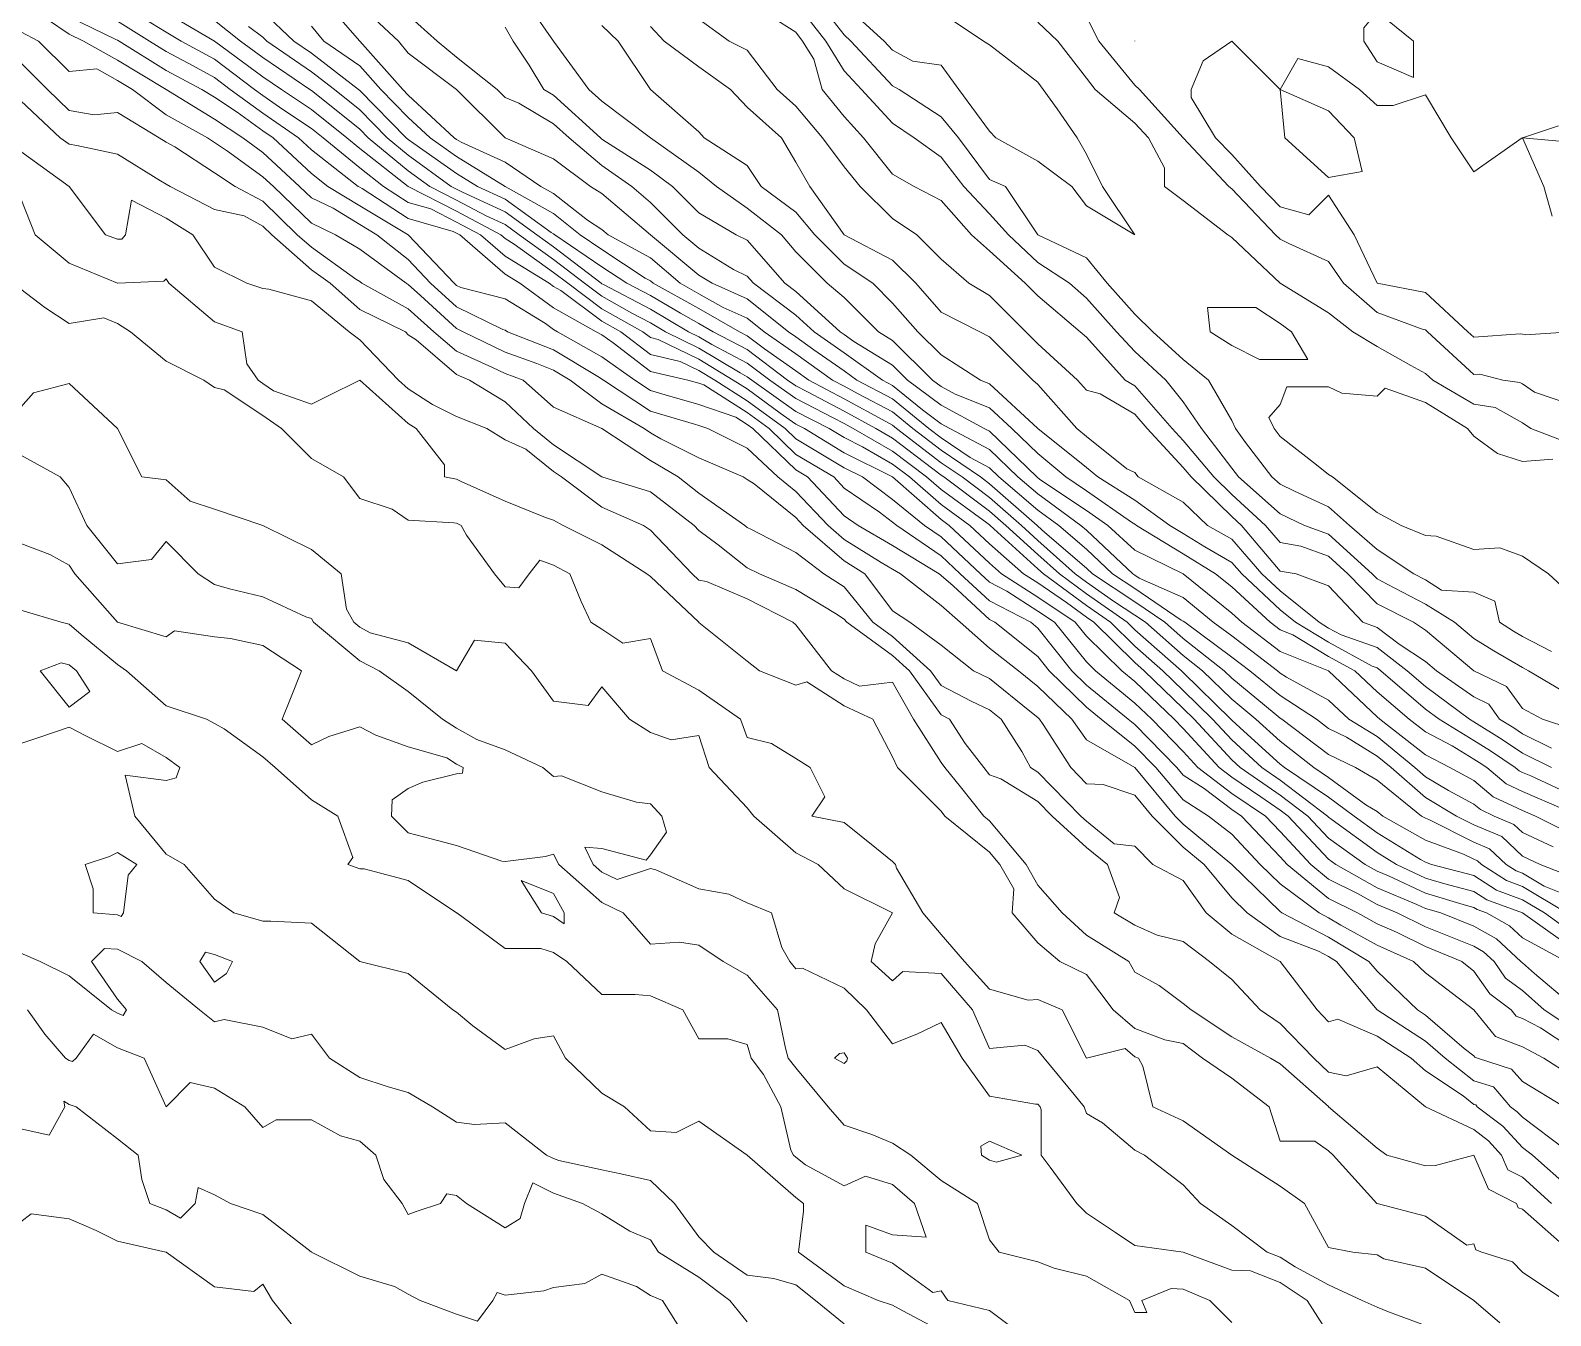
# Model space of a CAD drawing. Extents: x 532589 to 538856, y 6045658 to 6049082.
# Drawn here: x 536354 to 536979, y 6046109 to 6046638 of the extents above; entities that cross this region are included whole.
import ezdxf

# ---------------------------------------------------------------- set-up
doc = ezdxf.new("R2010")
doc.units = 0
doc.header["$LTSCALE"] = 5
doc.layers.add('C-TOPO-MAJR', color=7, linetype='Continuous', lineweight=15, true_color=0xd3aa5f)
doc.layers.add('C-TOPO-MINR', color=7, linetype='Continuous', lineweight=13, true_color=0xe9d5af)

msp = doc.modelspace()

# ---------------------------------------------------------------- linework, layer by layer
at = {"layer": 'C-TOPO-MAJR', "color": 9, "true_color": 0xbfbfbf, "flags": 128}
for points, elevation in [([(536554.92, 6046653.038), (536568.796, 6046633.13), (536583.275, 6046613.221), (536588.705, 6046608.444), (536608.613, 6046593.313), (536628.521, 6046579.304), (536635.761, 6046573.405), (536648.43, 6046564.413), (536662.53, 6046553.496), (536668.338, 6046546.528), (536681.278, 6046533.588), (536688.246, 6046527.781), (536702.347, 6046513.68), (536708.154, 6046510.106), (536724.489, 6046493.771), (536728.063, 6046491.091), (536733.87, 6046487.964), (536747.971, 6046482.324), (536757.117, 6046473.863), (536767.879, 6046463.654), (536779.341, 6046453.955), (536787.788, 6046448.266), (536806.368, 6046435.375), (536807.696, 6046434.545), (536808.383, 6046434.047), (536827.604, 6046422.433), (536840.878, 6046414.138), (536847.513, 6046408.759), (536863.322, 6046394.23), (536867.421, 6046391.133), (536872.583, 6046389.068), (536887.329, 6046380.177), (536898.091, 6046374.322), (536907.238, 6046365.643), (536920.51, 6046354.413), (536927.146, 6046349.2), (536938.093, 6046343.466), (536947.054, 6046337.951), (536949.188, 6046336.639), (536952.325, 6046334.505), (536960.327, 6046327.869), (536966.963, 6046324.746), (536984.126, 6046317.341)], 4280), ([(536668.338, 6046648.815), (536680.663, 6046633.13), (536688.246, 6046620.878), (536695.355, 6046613.221), (536708.154, 6046599.44), (536717.005, 6046593.313), (536728.063, 6046585.352), (536737.396, 6046573.405), (536747.971, 6046562.124), (536755.814, 6046553.496), (536767.879, 6046542.121), (536780.863, 6046533.588), (536787.788, 6046527.461), (536800.145, 6046513.68), (536807.696, 6046505.569), (536820.435, 6046493.771), (536827.604, 6046484.811), (536835.155, 6046473.863), (536847.513, 6046457.573), (536850.257, 6046453.955), (536867.421, 6046438.874), (536877.375, 6046434.047), (536887.329, 6046430.426), (536905.248, 6046414.138), (536907.238, 6046412.097), (536911.427, 6046409.949), (536927.146, 6046401.696), (536939.093, 6046394.23), (536947.054, 6046387.595), (536955.181, 6046382.448), (536966.963, 6046375.607), (536969.453, 6046374.322), (536986.871, 6046363.998)], 4285), ([(536400.097, 6046642.563), (536409.53, 6046636.714), (536415.709, 6046633.13), (536429.438, 6046625.617), (536445.862, 6046613.221), (536449.346, 6046610.687), (536457.546, 6046605.022), (536469.255, 6046597.216), (536474.109, 6046593.313), (536489.163, 6046580.97), (536498.862, 6046573.405), (536509.071, 6046566.769), (536518.332, 6046564.144), (536528.98, 6046558.699), (536538.722, 6046553.496), (536548.888, 6046544.648), (536566.985, 6046533.588), (536568.796, 6046532.26), (536571.785, 6046530.599), (536588.705, 6046518.019), (536596.396, 6046513.68), (536608.613, 6046504.249), (536620.83, 6046501.463), (536628.521, 6046497.707), (536635.03, 6046493.771), (536648.43, 6046485.274), (536664.024, 6046473.863), (536668.338, 6046469.689), (536678.691, 6046463.51), (536688.246, 6046457.687), (536695.711, 6046453.955), (536708.154, 6046444.694), (536721.237, 6046434.047), (536728.063, 6046429.362), (536744.238, 6046414.138), (536747.971, 6046410.692), (536755.14, 6046406.969), (536767.879, 6046398.845), (536774.656, 6046394.23), (536787.788, 6046377.989), (536791.555, 6046374.322), (536807.696, 6046361.05), (536814.641, 6046354.413), (536827.604, 6046341.141), (536833.664, 6046334.505), (536847.513, 6046323.888), (536861.449, 6046314.597), (536867.421, 6046308.31), (536880.045, 6046294.688), (536887.329, 6046288.715), (536899.276, 6046282.741), (536907.238, 6046278.212), (536915.531, 6046274.78), (536927.146, 6046269.091), (536936.757, 6046265.169), (536947.054, 6046261.093), (536951.037, 6046258.854), (536955.35, 6046254.872), (536960.109, 6046248.018), (536966.963, 6046242.927), (536975.955, 6046234.963), (536986.871, 6046227.763)], 4270), ([(536986.871, 6046483.817), (536971.944, 6046488.791), (536966.963, 6046492.177), (536965.941, 6046492.75), (536958.999, 6046493.771), (536949.545, 6046496.262), (536947.054, 6046496.071), (536927.976, 6046513.68), (536927.146, 6046514.446), (536926.197, 6046514.629), (536907.238, 6046521.522), (536893.509, 6046533.588), (536887.329, 6046542.549), (536871.043, 6046549.875), (536867.421, 6046551.685), (536865.523, 6046553.496), (536847.513, 6046572.408), (536846.268, 6046573.405), (536827.604, 6046593.313), (536809.689, 6046613.221), (536807.696, 6046615.033), (536792.949, 6046633.13), (536787.788, 6046643.084)], 4285), ([(536469.255, 6046639.19), (536474.416, 6046633.13), (536489.163, 6046622.92), (536497.76, 6046613.221), (536509.071, 6046601.647), (536518.03, 6046593.313), (536528.98, 6046585.629), (536548.888, 6046573.405), (536568.796, 6046562.206), (536579.799, 6046553.496), (536588.705, 6046547.453), (536606.515, 6046535.686), (536608.613, 6046534.537), (536609.72, 6046533.588), (536628.521, 6046523.174), (536645.201, 6046513.68), (536648.43, 6046511.998), (536655.456, 6046506.653), (536668.338, 6046497.613), (536673.679, 6046493.771), (536688.246, 6046486.114), (536705.311, 6046476.707), (536708.154, 6046475.226), (536709.813, 6046473.863), (536728.063, 6046459.825), (536736.702, 6046453.955), (536747.971, 6046445.543), (536761.136, 6046434.047), (536767.879, 6046427.898), (536783.218, 6046414.138), (536787.788, 6046410.78), (536798.938, 6046402.988), (536807.696, 6046397.229), (536812.075, 6046394.23), (536827.604, 6046380.608), (536835.567, 6046374.322), (536847.513, 6046362.636), (536857.467, 6046354.413), (536867.421, 6046345.407), (536881.297, 6046334.505), (536887.329, 6046330.443), (536902.639, 6046319.195), (536907.238, 6046316.525), (536909.629, 6046314.597), (536927.146, 6046304.642), (536942.788, 6046298.955), (536947.054, 6046296.821), (536948.547, 6046296.181), (536950.117, 6046294.688), (536960.393, 6046288.118), (536966.963, 6046285.689), (536985.062, 6046274.78)], 4275), ([(536986.871, 6046161.23), (536971.109, 6046175.238), (536966.963, 6046178.348), (536958.94, 6046187.124), (536948.429, 6046195.147), (536947.792, 6046195.885), (536947.054, 6046196.119), (536942.627, 6046199.574), (536927.146, 6046209.893), (536921.339, 6046215.055), (536907.238, 6046224.201), (536891.12, 6046231.173), (536887.329, 6046229.988), (536882.647, 6046234.963), (536867.421, 6046254.872), (536847.513, 6046266.021), (536837.084, 6046274.78), (536827.604, 6046288.052), (536815.167, 6046294.688), (536807.696, 6046302.16), (536799.157, 6046303.228), (536787.788, 6046312.445), (536785.447, 6046314.597), (536767.879, 6046332.693), (536764.89, 6046334.505), (536761.239, 6046341.146), (536752.749, 6046354.413), (536747.971, 6046358.266), (536740.505, 6046361.88), (536728.063, 6046368.289), (536723.736, 6046374.322), (536708.154, 6046388.374), (536700.082, 6046394.23), (536688.246, 6046408.828), (536679.862, 6046414.138), (536668.338, 6046422.897), (536650.09, 6046432.386), (536648.43, 6046433.216), (536647.381, 6046434.047), (536628.521, 6046447.317), (536619.987, 6046453.955), (536608.613, 6046460.781), (536588.705, 6046473.863), (536568.796, 6046482.714), (536556.354, 6046493.771), (536548.888, 6046496.426), (536543.694, 6046498.965), (536528.98, 6046505.622), (536519.579, 6046513.68), (536509.071, 6046523.136), (536490.069, 6046533.588), (536489.163, 6046534.252), (536487.502, 6046535.249), (536469.255, 6046548.404), (536463.493, 6046553.496), (536449.346, 6046567.28), (536437.972, 6046573.405), (536429.438, 6046579.006), (536413.151, 6046589.691), (536409.53, 6046591.581), (536406.683, 6046593.313), (536389.621, 6046603.701), (536380.066, 6046602.869), (536369.713, 6046604.594), (536360.788, 6046613.221), (536349.805, 6046624.204)], 4265), ([(536927.146, 6046105.19), (536911.92, 6046110.831), (536907.238, 6046112.769), (536901.116, 6046115.513), (536887.329, 6046121.914), (536873.543, 6046129.3), (536867.421, 6046133.327), (536862.114, 6046135.422), (536847.513, 6046146.369), (536834.712, 6046155.33), (536827.604, 6046162.985), (536811.68, 6046175.238), (536807.696, 6046177.336), (536794.424, 6046188.511), (536787.788, 6046192.3), (536786.882, 6046195.147), (536782.811, 6046200.124), (536770.478, 6046215.055), (536767.879, 6046218.201), (536762.447, 6046220.488), (536747.971, 6046219.039), (536741.046, 6046234.963), (536728.063, 6046249.896), (536712.343, 6046250.683), (536708.154, 6046246.911), (536699.308, 6046254.872), (536700.918, 6046262.108), (536708.154, 6046274.78), (536688.246, 6046284.734), (536677.526, 6046294.688), (536668.338, 6046299.466), (536651.147, 6046314.597), (536648.43, 6046317.917), (536632.71, 6046334.505), (536628.521, 6046347.77), (536617.152, 6046345.874), (536608.613, 6046348.981), (536600.073, 6046354.413), (536588.705, 6046367.679), (536583.018, 6046360.1), (536568.796, 6046361.88), (536559.748, 6046374.322), (536548.888, 6046385.696), (536536.315, 6046386.895), (536528.98, 6046374.322), (536509.071, 6046385.846), (536493.433, 6046389.96), (536489.163, 6046392.169), (536486.673, 6046394.23), (536483.73, 6046399.662), (536481.508, 6046414.138), (536469.255, 6046424.092), (536449.346, 6046434.047), (536429.438, 6046440.683), (536419.484, 6046444.001), (536409.53, 6046452.782), (536399.575, 6046453.955), (536389.621, 6046473.863), (536369.713, 6046492.443), (536355.042, 6046488.534), (536349.805, 6046482.71)], 4260), ([(536688.246, 6046105.928), (536676.483, 6046115.513), (536668.338, 6046121.914), (536659.377, 6046124.474), (536648.43, 6046125.901), (536634.742, 6046135.422), (536628.521, 6046141.643), (536618.567, 6046155.33), (536608.613, 6046164.851), (536596.448, 6046167.495), (536588.705, 6046169.178), (536571.011, 6046173.024), (536568.796, 6046173.815), (536565.95, 6046175.238), (536548.888, 6046188.511), (536536.315, 6046187.811), (536528.98, 6046188.812), (536519.025, 6046195.147), (536509.071, 6046200.954), (536500.872, 6046203.346), (536489.163, 6046207.094), (536476.721, 6046215.055), (536469.255, 6046225.009), (536461.293, 6046223.017), (536449.346, 6046227.794), (536433.418, 6046230.983), (536429.438, 6046229.988), (536423.316, 6046234.963), (536409.53, 6046246.163), (536399.575, 6046254.872), (536389.621, 6046259.849), (536384.261, 6046260.232), (536378.901, 6046254.872), (536389.621, 6046239.39), (536393.243, 6046234.963), (536391.965, 6046232.619), (536389.621, 6046233.54), (536387.131, 6046234.963), (536369.713, 6046248.9), (536357.766, 6046254.872), (536349.805, 6046258.188)], 4255), ([(536429.438, 6046257.718), (536425.702, 6046258.607), (536423.462, 6046254.872), (536429.438, 6046246.332), (536434.418, 6046249.892), (536436.909, 6046254.872), (536429.438, 6046257.718)], 4255)]:
    msp.add_lwpolyline(points, dxfattribs=dict(at, elevation=elevation))
at = {"layer": 'C-TOPO-MINR', "color": 254, "true_color": 0xd9d9d9, "flags": 128}
for points, elevation in [([(536471.825, 6046653.038), (536489.157, 6046633.136), (536489.162, 6046633.13), (536489.163, 6046633.129), (536506.809, 6046613.221), (536509.071, 6046610.906), (536527.986, 6046593.313), (536528.98, 6046592.616), (536530.787, 6046591.506), (536548.888, 6046583.358), (536563.634, 6046573.405), (536568.796, 6046570.501), (536582.731, 6046559.47), (536588.705, 6046555.71), (536591.302, 6046553.496), (536608.613, 6046544.016), (536620.779, 6046533.588), (536628.521, 6046529.3), (536638.476, 6046523.633), (536648.43, 6046519.254), (536655.397, 6046513.68), (536668.338, 6046504.598), (536683.391, 6046493.771), (536688.246, 6046491.219), (536693.934, 6046488.084), (536708.154, 6046480.681), (536716.45, 6046473.863), (536728.063, 6046464.93), (536744.215, 6046453.955), (536747.971, 6046451.151), (536767.558, 6046434.047), (536767.879, 6046433.753), (536770.729, 6046431.197), (536787.788, 6046416.48), (536790.276, 6046414.138), (536807.696, 6046402.684), (536820.039, 6046394.23), (536827.604, 6046387.593), (536844.415, 6046374.322), (536847.513, 6046371.291), (536864.934, 6046356.901), (536867.421, 6046354.876), (536868.132, 6046354.413), (536887.329, 6046339.887), (536898.389, 6046334.505), (536907.238, 6046329.366), (536925.556, 6046314.597), (536927.146, 6046313.693), (536928.566, 6046313.176), (536947.054, 6046303.931), (536953.525, 6046301.158), (536960.326, 6046294.688), (536964.374, 6046292.1), (536966.963, 6046291.143), (536975.887, 6046285.764), (536986.871, 6046281.416)], 4276), ([(536674.65, 6046653.038), (536688.246, 6046635.62), (536690.994, 6046633.13), (536708.154, 6046614.697), (536710.809, 6046613.221), (536728.063, 6046601.969), (536735.174, 6046593.313), (536747.971, 6046576.25), (536754.609, 6046573.405), (536767.871, 6046553.505), (536767.879, 6046553.496), (536767.879, 6046553.496), (536767.881, 6046553.494), (536787.788, 6046543.974), (536796.32, 6046533.588), (536807.696, 6046520.848), (536815.163, 6046513.68), (536827.604, 6046502.194), (536838.032, 6046493.771), (536847.513, 6046477.183), (536849.106, 6046473.863), (536853.202, 6046468.174), (536863.988, 6046453.955), (536867.421, 6046450.939), (536873.277, 6046448.099), (536887.329, 6046441.752), (536895.861, 6046434.047), (536907.238, 6046424.093), (536922.406, 6046414.138), (536927.146, 6046411.65), (536933.781, 6046407.503), (536947.054, 6046406.673), (536955.711, 6046402.886), (536957.535, 6046394.23), (536963.307, 6046390.574), (536966.963, 6046388.451), (536978.908, 6046382.285)], 4286), ([(536489.163, 6046647.878), (536505.089, 6046633.13), (536509.071, 6046628.152), (536528.976, 6046613.221), (536528.98, 6046613.219), (536548.885, 6046593.313), (536548.888, 6046593.312), (536548.892, 6046593.309), (536568.796, 6046584.657), (536584.019, 6046573.405), (536588.705, 6046570.455), (536608.611, 6046553.496), (536608.613, 6046553.495), (536608.621, 6046553.488), (536628.521, 6046536.905), (536633.949, 6046533.588), (536648.43, 6046527.218), (536665.351, 6046513.68), (536668.338, 6046511.583), (536675.805, 6046506.213), (536688.246, 6046497.528), (536693.486, 6046493.771), (536708.154, 6046486.135), (536723.086, 6046473.863), (536728.063, 6046470.035), (536740.007, 6046461.919), (536747.971, 6046457.711), (536751.875, 6046453.955), (536767.879, 6046440.35), (536776.475, 6046434.047), (536787.788, 6046424.287), (536798.571, 6046414.138), (536807.696, 6046408.138), (536826.74, 6046395.094), (536827.604, 6046394.715), (536828.189, 6046394.23), (536847.513, 6046379.947), (536854.907, 6046374.322), (536867.421, 6046364.136), (536882.354, 6046354.413), (536887.329, 6046350.648), (536894.663, 6046347.079), (536907.238, 6046339.282), (536913.064, 6046334.505), (536927.146, 6046322.222), (536939.945, 6046314.597), (536947.054, 6046311.042), (536958.502, 6046306.136), (536966.963, 6046298.087), (536974.295, 6046294.688), (536986.871, 6046289.711)], 4277), ([(536688.246, 6046648.062), (536704.722, 6046633.13), (536708.154, 6046629.442), (536716.452, 6046624.832), (536728.063, 6046623.176), (536735.396, 6046613.221), (536747.971, 6046596.156), (536750.625, 6046593.313), (536767.879, 6046583.726), (536781.813, 6046573.405), (536787.788, 6046565.44), (536807.691, 6046553.496), (536807.696, 6046553.484), (536807.708, 6046553.484), (536807.702, 6046553.496), (536807.696, 6046553.5), (536794.427, 6046573.405), (536787.788, 6046586.678), (536784.055, 6046593.313), (536775.838, 6046605.263), (536770.09, 6046613.221), (536767.879, 6046616.282), (536754.605, 6046626.496), (536747.971, 6046631.601), (536745.485, 6046633.13), (536728.063, 6046644.739)], 4287), ([(536984.218, 6046195.147), (536966.963, 6046205.497), (536962.538, 6046210.63), (536948.583, 6046215.055), (536947.477, 6046215.478), (536947.054, 6046216.002), (536943.078, 6046219.032), (536927.146, 6046232.811), (536923.828, 6046234.963), (536907.238, 6046250.889), (536903.919, 6046254.872), (536887.329, 6046264.825), (536868.186, 6046274.78), (536867.421, 6046275.348), (536847.561, 6046294.64), (536847.513, 6046294.687), (536847.511, 6046294.688), (536827.604, 6046311.28), (536824.288, 6046314.597), (536807.696, 6046334.504), (536807.692, 6046334.505), (536787.788, 6046345.88), (536781.816, 6046354.413), (536767.879, 6046367.899), (536759.916, 6046374.322), (536747.971, 6046383.653), (536735.885, 6046394.23), (536728.063, 6046401.075), (536711.341, 6046414.138), (536708.154, 6046416.081), (536703.47, 6046418.823), (536688.246, 6046428.294), (536681.609, 6046434.047), (536668.338, 6046448.036), (536661.037, 6046453.955), (536648.43, 6046465.774), (536632.254, 6046473.863), (536628.521, 6046475.162), (536626.711, 6046475.673), (536608.613, 6046481.064), (536589.346, 6046493.771), (536588.705, 6046494.223), (536587.658, 6046494.818), (536568.796, 6046506.214), (536549.934, 6046513.68), (536548.888, 6046514.321), (536548.024, 6046514.544), (536528.98, 6046523.856), (536518.297, 6046533.588), (536509.071, 6046543.287), (536496.229, 6046553.496), (536489.163, 6046557.709), (536478.212, 6046564.448), (536469.255, 6046568.69), (536464.413, 6046573.405), (536449.346, 6046587.34), (536441.108, 6046593.313), (536429.438, 6046601.006), (536409.533, 6046613.219), (536409.53, 6046613.22), (536409.528, 6046613.221), (536389.621, 6046625.249), (536375.611, 6046633.13), (536369.713, 6046635.974), (536360.865, 6046641.977)], 4267), ([(536369.713, 6046643.084), (536388.937, 6046633.814), (536389.621, 6046633.519), (536390.242, 6046633.13), (536409.53, 6046621.028), (536424.277, 6046613.221), (536429.438, 6046610.055), (536438.729, 6046603.931), (536449.346, 6046596.208), (536453.536, 6046593.313), (536469.255, 6046578.746), (536476.099, 6046573.405), (536489.163, 6046565.365), (536509.069, 6046553.499), (536509.071, 6046553.497), (536509.074, 6046553.496), (536509.096, 6046553.472), (536528.009, 6046533.588), (536528.98, 6046532.704), (536530.71, 6046531.857), (536548.888, 6046527.165), (536565.481, 6046516.995), (536568.796, 6046514.564), (536570.388, 6046513.68), (536588.705, 6046503.272), (536602.19, 6046493.771), (536608.613, 6046489.535), (536614.646, 6046487.738), (536628.521, 6046483.817), (536643.786, 6046478.507), (536648.43, 6046475.562), (536650.751, 6046473.863), (536668.338, 6046456.844), (536673.18, 6046453.955), (536688.246, 6046438.027), (536694.051, 6046434.047), (536708.154, 6046425.792), (536727.268, 6046414.138), (536728.063, 6046413.517), (536733.035, 6046409.166), (536747.971, 6046395.378), (536750.182, 6046394.23), (536767.879, 6046380.176), (536772.509, 6046374.322), (536787.788, 6046359.391), (536793.872, 6046354.413), (536807.696, 6046343.353), (536816.352, 6046334.505), (536827.604, 6046321.234), (536837.959, 6046314.597), (536847.513, 6046307.132), (536859.223, 6046294.688), (536867.421, 6046286.725), (536883.499, 6046274.78), (536887.329, 6046272.788), (536892.309, 6046269.801), (536907.238, 6046261.507), (536922.167, 6046254.872), (536927.146, 6046250.13), (536947.045, 6046234.973), (536947.054, 6046234.965), (536947.055, 6046234.964), (536947.056, 6046234.963), (536955.95, 6046223.95), (536966.963, 6046219.739), (536975.809, 6046215.055), (536986.871, 6046207.945)], 4268), ([(536389.621, 6046641.327), (536402.687, 6046633.13), (536409.53, 6046628.836), (536418.652, 6046624.007), (536429.438, 6046618.105), (536435.909, 6046613.221), (536449.346, 6046603.448), (536464.014, 6046593.313), (536469.255, 6046588.457), (536488.541, 6046573.405), (536489.163, 6046573.022), (536490.111, 6046572.457), (536509.071, 6046560.133), (536527.592, 6046554.885), (536528.98, 6046554.175), (536530.25, 6046553.496), (536548.888, 6046537.275), (536554.92, 6046533.588), (536568.796, 6046523.412), (536586.314, 6046513.68), (536588.705, 6046512.322), (536593.301, 6046509.083), (536608.613, 6046497.264), (536623.925, 6046493.771), (536628.521, 6046492.472), (536630.513, 6046491.779), (536648.43, 6046480.418), (536657.388, 6046473.863), (536668.338, 6046463.267), (536683.941, 6046453.955), (536688.246, 6046449.404), (536702.728, 6046439.473), (536708.154, 6046435.435), (536709.86, 6046434.047), (536728.063, 6046421.555), (536735.943, 6046414.138), (536747.971, 6046403.035), (536764.928, 6046394.23), (536767.879, 6046391.886), (536781.769, 6046374.322), (536787.788, 6046368.44), (536804.932, 6046354.413), (536807.696, 6046352.202), (536825.008, 6046334.505), (536827.604, 6046331.443), (536836.134, 6046325.976), (536847.513, 6046317.252), (536851.496, 6046314.597), (536867.421, 6046297.832), (536870.335, 6046294.688), (536887.329, 6046280.751), (536899.272, 6046274.78), (536907.238, 6046270.355), (536915.203, 6046266.815), (536927.146, 6046260.965), (536942.079, 6046254.872), (536947.054, 6046250.892), (536953.582, 6046241.491), (536962.37, 6046234.963), (536964.422, 6046232.422), (536966.963, 6046231.451), (536974.428, 6046227.498), (536986.871, 6046219.291)], 4269), ([(536409.53, 6046644.678), (536429.437, 6046633.13), (536429.438, 6046633.129), (536429.44, 6046633.128), (536449.346, 6046618.397), (536456.959, 6046613.221), (536469.255, 6046605.024), (536483.821, 6046593.313), (536489.163, 6046588.933), (536509.071, 6046573.405), (536509.071, 6046573.404), (536509.072, 6046573.404), (536528.98, 6046563.224), (536547.194, 6046553.496), (536548.888, 6046552.022), (536552.68, 6046549.705), (536568.796, 6046538.041), (536574.631, 6046533.588), (536588.705, 6046523.123), (536605.445, 6046513.68), (536608.613, 6046511.234), (536611.781, 6046510.512), (536628.521, 6046502.336), (536642.687, 6046493.771), (536648.43, 6046490.13), (536662.003, 6046480.198), (536668.338, 6046475.697), (536671.911, 6046473.863), (536688.246, 6046463.909), (536708.154, 6046453.955), (536708.154, 6046453.954), (536708.158, 6046453.952), (536728.063, 6046436.497), (536731.451, 6046434.047), (536747.971, 6046418.517), (536752.947, 6046414.138), (536767.879, 6046404.616), (536783.128, 6046394.23), (536787.788, 6046388.467), (536802.316, 6046374.322), (536807.696, 6046369.898), (536823.9, 6046354.413), (536827.604, 6046350.62), (536842.319, 6046334.505), (536847.513, 6046330.523), (536859.458, 6046322.56), (536867.421, 6046317.047), (536870.672, 6046314.597), (536887.329, 6046296.851), (536890.345, 6046294.688), (536907.238, 6046285.077), (536923.633, 6046278.293), (536927.146, 6046276.646), (536933.431, 6046274.78), (536947.054, 6046269.388), (536956.346, 6046264.163), (536966.409, 6046254.872), (536966.636, 6046254.545), (536966.963, 6046254.302), (536971.946, 6046249.888), (536986.871, 6046237.354)], 4271), ([(536429.438, 6046641.601), (536440.199, 6046633.13), (536449.346, 6046626.361), (536468.671, 6046613.221), (536469.255, 6046612.832), (536471.241, 6046611.235), (536489.163, 6046596.897), (536492.676, 6046593.313), (536509.071, 6046579.826), (536517.919, 6046573.405), (536528.98, 6046567.748), (536541.119, 6046561.265), (536548.888, 6046557.688), (536554.68, 6046553.496), (536568.796, 6046543.28), (536581.496, 6046533.588), (536588.705, 6046528.228), (536601.001, 6046521.291), (536608.613, 6046517.325), (536614.774, 6046513.68), (536628.521, 6046506.966), (536645.501, 6046496.7), (536648.43, 6046495.174), (536650.274, 6046493.771), (536668.338, 6046480.936), (536682.12, 6046473.863), (536688.246, 6046470.13), (536695.713, 6046466.396), (536708.154, 6046459.263), (536715.139, 6046453.955), (536728.063, 6046442.622), (536739.923, 6046434.047), (536747.971, 6046426.48), (536761.996, 6046414.138), (536767.879, 6046410.387), (536779.644, 6046402.373), (536787.788, 6046396.389), (536790.877, 6046394.23), (536807.696, 6046377.696), (536811.525, 6046374.322), (536827.604, 6046358.836), (536832.111, 6046354.413), (536847.513, 6046337.755), (536851.052, 6046334.505), (536867.421, 6046323.172), (536878.798, 6046314.597), (536887.329, 6046305.508), (536902.412, 6046294.688), (536907.238, 6046291.943), (536911.921, 6046290.005), (536927.146, 6046282.867), (536943.958, 6046277.876), (536947.054, 6046277.064), (536948.448, 6046276.173), (536952.215, 6046274.78), (536961.654, 6046269.472), (536966.963, 6046264.571), (536984.976, 6046254.872)], 4272), ([(536449.346, 6046645.179), (536462.066, 6046633.13), (536469.255, 6046628.153), (536488.665, 6046613.221), (536489.163, 6046612.823), (536508.29, 6046593.313), (536509.071, 6046592.671), (536511.415, 6046590.97), (536528.98, 6046578.643), (536537.511, 6046573.405), (536548.888, 6046568.166), (536567.846, 6046554.446), (536568.796, 6046553.912), (536569.321, 6046553.496), (536588.705, 6046540.343), (536598.929, 6046533.588), (536608.613, 6046528.541), (536620.969, 6046521.232), (536628.521, 6046517.049), (536634.44, 6046513.68), (536648.43, 6046506.39), (536665.019, 6046493.771), (536668.338, 6046491.414), (536673.181, 6046488.928), (536688.246, 6046481.01), (536701.209, 6046473.863), (536708.154, 6046469.881), (536724.747, 6046457.271), (536728.063, 6046454.72), (536729.189, 6046453.955), (536747.971, 6046439.934), (536754.713, 6046434.047), (536767.879, 6046422.042), (536776.691, 6046414.138), (536787.788, 6046405.983), (536804.606, 6046394.23), (536807.696, 6046391.193), (536826.838, 6046374.322), (536827.604, 6046373.584), (536847.137, 6046354.413), (536847.513, 6046354.007), (536852.491, 6046349.435), (536867.421, 6046335.926), (536869.23, 6046334.505), (536887.329, 6046322.317), (536897.838, 6046314.597), (536907.238, 6046307.691), (536925.053, 6046296.781), (536927.146, 6046295.592), (536929.631, 6046294.688), (536947.054, 6046290.119), (536956.411, 6046284.137), (536966.963, 6046280.235), (536976.013, 6046274.78), (536986.871, 6046267.074)], 4274), ([(536509.071, 6046643.795), (536521.015, 6046633.13), (536528.98, 6046626.493), (536545.569, 6046613.221), (536548.888, 6046609.902), (536554.577, 6046607.532), (536568.796, 6046599.168), (536575.218, 6046593.313), (536588.705, 6046582.014), (536600.955, 6046573.405), (536608.613, 6046566.768), (536621.884, 6046553.496), (536628.521, 6046547.965), (536642.742, 6046539.276), (536648.43, 6046536.537), (536650.999, 6046533.588), (536668.338, 6046520.477), (536675.87, 6046513.68), (536688.246, 6046505.04), (536703.964, 6046493.771), (536708.154, 6046491.59), (536720.404, 6046481.522), (536728.063, 6046475.778), (536731.618, 6046473.863), (536747.971, 6046465.224), (536759.682, 6046453.955), (536767.879, 6046446.987), (536785.524, 6046434.047), (536787.788, 6046432.094), (536806.867, 6046414.138), (536807.696, 6046413.593), (536809.427, 6046412.407), (536827.604, 6046404.427), (536839.901, 6046394.23), (536847.513, 6046388.604), (536866.284, 6046374.322), (536867.421, 6046373.396), (536870.074, 6046371.668), (536887.329, 6046362.257), (536895.678, 6046354.413), (536907.238, 6046347.245), (536922.776, 6046334.505), (536927.146, 6046330.693), (536936.576, 6046325.075), (536947.054, 6046319.453), (536949.709, 6046317.251), (536955.35, 6046314.597), (536963.479, 6046311.113), (536966.963, 6046307.799), (536979.632, 6046301.927)], 4278), ([(536628.521, 6046642.182), (536640.964, 6046633.13), (536648.43, 6046629.397), (536660.755, 6046613.221), (536668.338, 6046606.297), (536679.399, 6046593.313), (536688.246, 6046581.368), (536694.881, 6046573.405), (536708.154, 6046560.131), (536718.108, 6046553.496), (536728.063, 6046543.542), (536739.44, 6046533.588), (536747.971, 6046528.613), (536762.904, 6046513.68), (536767.879, 6046508.705), (536784.167, 6046493.771), (536787.788, 6046489.579), (536793.477, 6046488.082), (536807.696, 6046479.718), (536812.801, 6046473.863), (536827.604, 6046457.824), (536830.844, 6046453.955), (536847.513, 6046437.665), (536851.494, 6046434.047), (536867.421, 6046415.308), (536874.052, 6046414.138), (536887.329, 6046409.16), (536901.381, 6046394.23), (536907.238, 6046392.155), (536916.288, 6046385.18), (536927.146, 6046378.176), (536931.742, 6046374.322), (536947.054, 6046363.561), (536953.208, 6046360.567), (536957.631, 6046354.413), (536963.408, 6046350.858), (536966.963, 6046348.441), (536978.908, 6046342.468)], 4283), ([(536658.382, 6046643.086), (536668.338, 6046636.75), (536671.182, 6046633.13), (536675.803, 6046625.664), (536679.196, 6046613.221), (536688.246, 6046602.162), (536696.212, 6046593.313), (536708.154, 6046578.381), (536717.004, 6046573.405), (536728.063, 6046567.552), (536740.637, 6046553.496), (536747.971, 6046546.861), (536762.643, 6046533.588), (536767.879, 6046528.352), (536785.299, 6046513.68), (536787.788, 6046511.467), (536803.712, 6046493.771), (536807.696, 6046491.428), (536823.01, 6046473.863), (536827.604, 6046468.885), (536840.104, 6046453.955), (536847.513, 6046446.714), (536861.449, 6046434.047), (536867.421, 6046427.02), (536875.953, 6046425.515), (536887.329, 6046421.377), (536895.293, 6046414.138), (536907.238, 6046401.887), (536922.17, 6046394.23), (536927.146, 6046391.02), (536947.05, 6046374.326), (536947.054, 6046374.322), (536947.055, 6046374.322), (536947.056, 6046374.322), (536960.448, 6046367.807), (536966.963, 6046358.741), (536975.258, 6046354.413), (536986.871, 6046350.647)], 4284), ([(536986.871, 6046467.529), (536970.474, 6046473.863), (536966.963, 6046476.251), (536955.732, 6046482.541), (536947.054, 6046483.818), (536930.131, 6046493.771), (536927.146, 6046496.485), (536921.176, 6046499.742), (536907.238, 6046507.621), (536897.285, 6046513.68), (536887.329, 6046521.424), (536867.423, 6046533.588), (536867.421, 6046533.589), (536867.397, 6046533.612), (536847.513, 6046552.326), (536845.982, 6046553.496), (536827.604, 6046567.552), (536819.951, 6046573.405), (536819.951, 6046581.058), (536813.386, 6046593.313), (536807.696, 6046599.441), (536791.407, 6046613.221), (536787.788, 6046617.905), (536776.023, 6046633.13), (536767.879, 6046640.919)], 4286), ([(536922.167, 6046633.13), (536907.238, 6046645.07), (536901.811, 6046638.556), (536901.811, 6046633.13), (536907.238, 6046624.604), (536922.167, 6046618.2), (536922.167, 6046633.13)], 4284), ([(536984.384, 6046177.726), (536966.963, 6046190.791), (536964.882, 6046193.066), (536962.157, 6046195.147), (536955.165, 6046203.258), (536947.054, 6046205.829), (536935.233, 6046215.055), (536927.146, 6046222.049), (536907.24, 6046234.961), (536907.238, 6046234.963), (536907.236, 6046234.963), (536907.233, 6046234.968), (536890.646, 6046254.872), (536887.329, 6046256.861), (536883.184, 6046259.017), (536867.421, 6046265.081), (536853.912, 6046274.78), (536847.513, 6046280.959), (536836.136, 6046294.688), (536827.604, 6046301.799), (536814.807, 6046314.597), (536807.696, 6046323.129), (536794.714, 6046327.579), (536787.788, 6046327.868), (536781.415, 6046334.505), (536770.09, 6046352.202), (536768.543, 6046354.413), (536767.879, 6046355.055), (536764.562, 6046357.731), (536747.971, 6046371.11), (536741.336, 6046374.322), (536728.063, 6046384.802), (536715.263, 6046394.23), (536708.154, 6046398.969), (536696.778, 6046414.138), (536688.246, 6046419.446), (536671.4, 6046434.047), (536668.338, 6046437.274), (536651.28, 6046451.105), (536648.43, 6046452.957), (536646.767, 6046453.955), (536628.521, 6046461.775), (536612.878, 6046469.598), (536608.613, 6046472.158), (536606.018, 6046473.863), (536588.705, 6046484.072), (536575.662, 6046493.771), (536568.796, 6046497.92), (536561.931, 6046500.637), (536548.888, 6046505.274), (536531.696, 6046513.68), (536528.98, 6046515.008), (536514.054, 6046528.605), (536509.071, 6046533.089), (536508.164, 6046533.588), (536489.163, 6046547.525), (536479.211, 6046553.496), (536469.255, 6046558.212), (536453.651, 6046573.405), (536449.346, 6046577.386), (536434.865, 6046587.886), (536429.438, 6046591.448), (536426.595, 6046593.313), (536409.53, 6046602.742), (536395.8, 6046613.221), (536389.621, 6046616.955), (536381.089, 6046621.754), (536369.713, 6046620.555), (536357.139, 6046633.13), (536349.805, 6046636.896)], 4266), ([(536443.374, 6046639.102), (536449.346, 6046634.701), (536451.005, 6046633.13), (536469.255, 6046620.496), (536478.712, 6046613.221), (536489.163, 6046604.86), (536500.483, 6046593.313), (536509.071, 6046586.249), (536526.767, 6046573.405), (536528.98, 6046572.273), (536531.408, 6046570.976), (536548.888, 6046562.927), (536561.919, 6046553.496), (536568.796, 6046548.52), (536588.362, 6046533.588), (536588.705, 6046533.333), (536589.289, 6046533.003), (536608.613, 6046522.933), (536624.255, 6046513.68), (536628.521, 6046511.596), (536633.791, 6046508.41), (536648.43, 6046500.782), (536657.647, 6046493.771), (536668.338, 6046486.175), (536683.943, 6046478.167), (536688.246, 6046475.905), (536691.949, 6046473.863), (536708.154, 6046464.572), (536722.125, 6046453.955), (536728.063, 6046448.748), (536746.868, 6046435.15), (536747.971, 6046434.326), (536748.291, 6046434.047), (536767.879, 6046416.187), (536770.163, 6046414.138), (536787.788, 6046401.186), (536797.742, 6046394.23), (536807.696, 6046384.444), (536819.182, 6046374.322), (536827.604, 6046366.21), (536839.624, 6046354.413), (536847.513, 6046345.881), (536859.899, 6046334.505), (536867.421, 6046329.298), (536886.924, 6046314.597), (536887.329, 6046314.164), (536888.859, 6046313.067), (536907.238, 6046299.565), (536915.201, 6046294.688), (536927.146, 6046289.088), (536935.11, 6046286.724), (536947.054, 6046283.591), (536952.429, 6046280.155), (536966.963, 6046274.781), (536966.964, 6046274.78), (536986.871, 6046260.652)], 4273), ([(536548.888, 6046638.816), (536552.205, 6046633.13), (536558.838, 6046623.18), (536564.812, 6046613.221), (536568.796, 6046610.878), (536588.063, 6046593.313), (536588.705, 6046592.775), (536590.514, 6046591.503), (536608.613, 6046580.04), (536617.662, 6046573.405), (536628.521, 6046562.546), (536643.833, 6046553.496), (536648.43, 6046551.283), (536663.843, 6046533.588), (536668.338, 6046530.189), (536686.631, 6046513.68), (536688.246, 6046512.552), (536692.229, 6046509.697), (536708.154, 6046499.897), (536714.28, 6046493.771), (536728.063, 6046483.435), (536745.837, 6046473.863), (536747.971, 6046472.736), (536767.489, 6046453.955), (536767.879, 6046453.623), (536769.124, 6046452.711), (536787.788, 6046440.14), (536796.57, 6046434.047), (536807.696, 6046423.824), (536827.603, 6046414.139), (536827.604, 6046414.139), (536827.605, 6046414.138), (536847.513, 6046397.997), (536851.612, 6046394.23), (536867.421, 6046382.285), (536887.329, 6046374.322), (536887.329, 6046374.322), (536887.33, 6046374.322), (536907.238, 6046355.433), (536908.443, 6046354.413), (536927.146, 6046339.719), (536937.101, 6046334.505), (536947.054, 6046329.165), (536955.018, 6046322.56), (536966.963, 6046316.939), (536972.392, 6046314.597), (536986.871, 6046307.356)], 4279), ([(536588.705, 6046639.465), (536595.34, 6046633.13), (536608.609, 6046613.225), (536608.611, 6046613.221), (536608.613, 6046613.22), (536608.637, 6046613.197), (536628.521, 6046595.8), (536630.732, 6046593.313), (536648.43, 6046581.934), (536654.117, 6046573.405), (536668.338, 6046562.74), (536676.18, 6046553.496), (536688.246, 6046541.43), (536700.011, 6046533.588), (536708.154, 6046525.445), (536718.506, 6046513.68), (536728.063, 6046504.123), (536744.24, 6046493.771), (536747.971, 6046492.279), (536767.879, 6046473.863), (536767.879, 6046473.863), (536767.884, 6046473.859), (536787.788, 6046457.807), (536792.565, 6046453.955), (536807.696, 6046444.498), (536822.111, 6046434.047), (536827.604, 6046430.728), (536836.453, 6046425.198), (536847.513, 6046418.879), (536851.661, 6046414.138), (536867.421, 6046399.304), (536873.734, 6046394.23), (536887.329, 6046386.033), (536905.31, 6046376.249), (536907.238, 6046375.566), (536908.853, 6046374.322), (536927.146, 6046358.581), (536932.746, 6046354.413), (536947.054, 6046345.608), (536953.928, 6046341.378), (536964.035, 6046334.505), (536965.635, 6046333.178), (536966.963, 6046332.553), (536970.395, 6046331.072), (536986.871, 6046323.444)], 4281), ([(536608.613, 6046639.101), (536614.299, 6046633.13), (536628.521, 6046622.464), (536641.463, 6046613.221), (536648.43, 6046605.888), (536662.48, 6046593.313), (536668.338, 6046583.36), (536674.195, 6046573.405), (536688.236, 6046553.506), (536688.245, 6046553.496), (536688.246, 6046553.495), (536688.251, 6046553.492), (536708.154, 6046543.11), (536717.676, 6046533.588), (536728.063, 6046521.642), (536743.992, 6046513.68), (536747.971, 6046511.586), (536765.786, 6046493.771), (536767.879, 6046491.963), (536783.805, 6046473.863), (536787.788, 6046470.651), (536804.383, 6046457.268), (536807.696, 6046455.762), (536809.116, 6046453.955), (536827.604, 6046443.6), (536837.557, 6046434.047), (536847.513, 6046428.358), (536859.955, 6046414.138), (536867.421, 6046407.111), (536883.446, 6046394.23), (536887.329, 6046391.888), (536892.466, 6046389.093), (536907.238, 6046383.861), (536919.614, 6046374.322), (536927.146, 6046367.841), (536945.188, 6046354.413), (536947.054, 6046353.265), (536958.668, 6046346.118), (536966.963, 6046340.477), (536978.908, 6046334.505)], 4282), ([(536807.7, 6046633.13), (536807.696, 6046633.154), (536807.694, 6046633.132), (536807.695, 6046633.13), (536807.696, 6046633.129), (536807.708, 6046633.118), (536807.7, 6046633.13)], 4284), ([(536981.888, 6046598.296), (536966.963, 6046593.321), (536966.959, 6046593.313), (536947.054, 6046579.375), (536937.766, 6046593.313), (536927.146, 6046611.011), (536913.875, 6046606.584), (536907.238, 6046606.584), (536899.997, 6046613.221), (536887.329, 6046622.513), (536874.662, 6046625.889), (536867.421, 6046613.227), (536847.519, 6046633.13), (536847.513, 6046633.134), (536847.507, 6046633.136), (536847.509, 6046633.13), (536835.802, 6046624.932), (536830.924, 6046613.221), (536830.924, 6046609.902), (536840.877, 6046593.313), (536847.513, 6046586.448), (536859.332, 6046573.405), (536867.421, 6046565.055), (536879.185, 6046561.641), (536887.329, 6046569.79), (536897.868, 6046553.496), (536907.235, 6046533.591), (536907.237, 6046533.588), (536907.238, 6046533.587), (536907.239, 6046533.587), (536927.146, 6046529.76), (536944.567, 6046513.68), (536947.054, 6046511.384), (536966.132, 6046512.849), (536966.963, 6046512.63), (536968.293, 6046512.35), (536986.871, 6046513.678)], 4284), ([(536897.868, 6046593.313), (536887.329, 6046604.511), (536867.424, 6046613.219), (536869.416, 6046593.313), (536887.329, 6046577.02), (536901.114, 6046579.529), (536897.868, 6046593.313)], 4284), ([(536978.908, 6046155.33), (536966.963, 6046166.189), (536960.99, 6046169.265), (536958.431, 6046175.238), (536952.997, 6046181.181), (536947.054, 6046185.718), (536927.147, 6046195.147), (536927.146, 6046195.148), (536927.138, 6046195.155), (536907.238, 6046211.541), (536894.568, 6046207.816), (536887.329, 6046209.367), (536881.204, 6046215.055), (536867.421, 6046229.389), (536859.223, 6046234.963), (536847.513, 6046247.407), (536838.327, 6046254.872), (536827.604, 6046263.069), (536816.882, 6046265.594), (536807.696, 6046269.804), (536799.167, 6046274.78), (536801.411, 6046281.065), (536796.416, 6046294.688), (536787.788, 6046301.684), (536773.735, 6046314.597), (536767.879, 6046320.628), (536752.568, 6046329.908), (536747.971, 6046331.517), (536745.581, 6046334.505), (536738.011, 6046344.465), (536731.574, 6046354.413), (536728.063, 6046356.222), (536715.079, 6046374.322), (536708.154, 6046380.567), (536689.321, 6046394.23), (536688.246, 6046395.555), (536684.631, 6046397.845), (536668.338, 6046407.739), (536653.404, 6046414.138), (536648.43, 6046416.625), (536636.489, 6046426.078), (536628.521, 6046431.95), (536626.53, 6046434.047), (536608.613, 6046447.829), (536588.708, 6046453.955), (536588.705, 6046453.956), (536588.703, 6046453.957), (536568.796, 6046467.228), (536560.559, 6046473.863), (536548.888, 6046484.78), (536534.219, 6046493.771), (536528.98, 6046496.142), (536512.389, 6046510.362), (536509.071, 6046512.436), (536507.9, 6046513.68), (536489.163, 6046522.781), (536476.962, 6046533.588), (536469.255, 6046539.144), (536453.015, 6046553.496), (536449.346, 6046557.071), (536441.602, 6046561.241), (536429.438, 6046563.885), (536411.192, 6046573.405), (536409.53, 6046574.272), (536407.313, 6046575.621), (536389.621, 6046586.676), (536372.858, 6046590.168), (536369.713, 6046590.715), (536365.979, 6046593.313), (536349.805, 6046608.535)], 4264), ([(536979.218, 6046561.149), (536975.811, 6046573.405), (536966.965, 6046593.311), (536986.871, 6046591.5)], 4284), ([(536986.847, 6046135.446), (536966.963, 6046152.988), (536965.232, 6046153.599), (536964.621, 6046155.33), (536953.026, 6046161.302), (536947.056, 6046175.238), (536947.055, 6046175.239), (536947.054, 6046175.24), (536947.052, 6046175.241), (536947.042, 6046175.238), (536931.339, 6046171.046), (536927.146, 6046170.812), (536911.21, 6046175.238), (536907.238, 6046178.077), (536887.338, 6046195.147), (536887.329, 6046195.148), (536887.305, 6046195.171), (536867.421, 6046212.713), (536863.439, 6046215.055), (536847.513, 6046223.901), (536830.92, 6046234.963), (536827.604, 6046237.616), (536817.653, 6046244.914), (536807.696, 6046250.447), (536805.208, 6046254.872), (536787.788, 6046265.592), (536777.836, 6046274.78), (536767.879, 6046286.157), (536763.037, 6046294.688), (536747.971, 6046312.67), (536745.582, 6046314.597), (536736.021, 6046326.546), (536729.654, 6046334.505), (536728.063, 6046336.599), (536716.782, 6046354.413), (536708.154, 6046369.637), (536694.53, 6046368.038), (536688.246, 6046371.005), (536683.055, 6046374.322), (536668.338, 6046393.125), (536667.168, 6046394.23), (536648.43, 6046403.882), (536631.665, 6046410.994), (536628.521, 6046411.541), (536625.806, 6046414.138), (536608.613, 6046432.151), (536605.77, 6046434.047), (536588.705, 6046441.513), (536572.115, 6046453.955), (536568.796, 6046456.167), (536557.421, 6046465.331), (536548.888, 6046469.268), (536541.423, 6046473.863), (536528.98, 6046478.841), (536519.027, 6046483.816), (536509.071, 6046490.215), (536505.088, 6046493.771), (536489.163, 6046510.36), (536484.737, 6046513.68), (536469.255, 6046526.348), (536451.835, 6046531.1), (536449.346, 6046531.493), (536442.712, 6046533.588), (536429.438, 6046540.225), (536420.59, 6046553.496), (536409.53, 6046560.362), (536395.311, 6046567.715), (536392.939, 6046553.496), (536391.352, 6046551.766), (536389.621, 6046551.687), (536384.647, 6046553.496), (536369.737, 6046573.38), (536369.725, 6046573.405), (536369.713, 6046573.407), (536369.706, 6046573.412), (536349.805, 6046587.74)], 4263), ([(536984.388, 6046115.513), (536966.963, 6046127.124), (536962.98, 6046131.439), (536950.368, 6046135.422), (536947.919, 6046136.286), (536947.054, 6046138.735), (536944.215, 6046138.261), (536927.146, 6046150.136), (536907.241, 6046155.327), (536907.238, 6046155.327), (536907.233, 6046155.33), (536907.213, 6046155.354), (536889.225, 6046175.238), (536887.329, 6046177.048), (536881.643, 6046180.924), (536867.421, 6046180.924), (536862.896, 6046195.147), (536847.513, 6046206.817), (536835.567, 6046215.055), (536827.604, 6046221.18), (536820.022, 6046222.638), (536807.696, 6046227.35), (536798.771, 6046234.963), (536787.788, 6046249.441), (536776.929, 6046254.872), (536767.879, 6046262.532), (536757.262, 6046274.78), (536757.926, 6046284.733), (536752.275, 6046294.688), (536747.971, 6046299.825), (536729.655, 6046314.597), (536728.063, 6046316.587), (536710.145, 6046334.505), (536708.154, 6046338.93), (536699.96, 6046354.413), (536688.246, 6046359.944), (536672.931, 6046369.729), (536668.338, 6046368.349), (536653.402, 6046374.322), (536648.43, 6046378.298), (536628.57, 6046394.181), (536628.521, 6046394.224), (536628.519, 6046394.23), (536608.613, 6046413.093), (536607.085, 6046414.138), (536588.705, 6046426.083), (536572.778, 6046434.047), (536568.796, 6046436.258), (536565.479, 6046437.364), (536548.888, 6046444.001), (536530.785, 6046452.15), (536528.98, 6046453.052), (536524.013, 6046453.955), (536524.013, 6046458.921), (536512.39, 6046473.863), (536509.071, 6046475.996), (536489.179, 6046493.755), (536489.163, 6046493.768), (536475.889, 6046487.137), (536469.255, 6046483.818), (536453.768, 6046489.35), (536449.346, 6046492.445), (536447.357, 6046493.771), (536442.716, 6046500.402), (536440.817, 6046513.68), (536429.438, 6046517.663), (536410.699, 6046533.588), (536409.53, 6046535.396), (536408.665, 6046534.453), (536389.67, 6046533.588), (536389.627, 6046533.583), (536389.621, 6046533.586), (536389.616, 6046533.588), (536369.713, 6046541.885), (536355.776, 6046553.496), (536349.805, 6046568.429)], 4262), ([(536957.719, 6046106.27), (536947.054, 6046115.512), (536947.05, 6046115.513), (536927.146, 6046128.787), (536910.088, 6046132.572), (536907.238, 6046134.248), (536897.271, 6046135.422), (536887.329, 6046137.231), (536877.377, 6046155.33), (536867.421, 6046162.441), (536847.515, 6046175.236), (536847.513, 6046175.236), (536847.511, 6046175.238), (536827.604, 6046189.291), (536815.164, 6046195.147), (536811.013, 6046211.738), (536809.227, 6046215.055), (536807.696, 6046215.64), (536803.714, 6046219.037), (536787.812, 6046215.055), (536787.796, 6046215.047), (536787.788, 6046215.054), (536787.787, 6046215.055), (536787.782, 6046215.061), (536777.838, 6046234.963), (536767.879, 6046239.157), (536763.895, 6046238.947), (536747.971, 6046243.495), (536737.697, 6046254.872), (536728.063, 6046265.932), (536720.597, 6046274.78), (536709.685, 6046293.157), (536709.399, 6046294.688), (536708.154, 6046295.932), (536701.513, 6046301.33), (536688.246, 6046311.945), (536674.979, 6046314.597), (536680.293, 6046322.55), (536674.312, 6046334.505), (536668.338, 6046338.239), (536658.378, 6046344.465), (536648.43, 6046346.948), (536645.587, 6046354.413), (536628.521, 6046366.357), (536613.592, 6046374.322), (536608.613, 6046387.603), (536597.23, 6046385.704), (536588.705, 6046391.387), (536584.113, 6046394.23), (536580.179, 6046402.756), (536575.434, 6046414.138), (536568.796, 6046417.76), (536563.105, 6046419.83), (536558.838, 6046414.138), (536554.574, 6046408.452), (536548.888, 6046408.829), (536544.465, 6046414.138), (536532.961, 6046430.065), (536530.789, 6046434.047), (536528.98, 6046434.951), (536527.874, 6046435.152), (536509.071, 6046436.143), (536502.432, 6046440.685), (536489.163, 6046445.105), (536482.528, 6046453.955), (536469.255, 6046461.539), (536456.93, 6046473.863), (536449.346, 6046479.173), (536433.415, 6046489.795), (536429.438, 6046490.712), (536425.019, 6046493.771), (536409.53, 6046501.513), (536394.933, 6046513.68), (536389.621, 6046516.999), (536383.93, 6046519.371), (536369.713, 6046516.999), (536359.75, 6046523.643), (536349.805, 6046531.103)], 4261), ([(536872.106, 6046513.68), (536867.421, 6046516.998), (536857.468, 6046523.632), (536847.513, 6046523.632), (536837.56, 6046523.632), (536838.667, 6046513.68), (536847.513, 6046507.992), (536858.888, 6046502.304), (536867.421, 6046502.304), (536878.797, 6046502.304), (536872.106, 6046513.68)], 4287), ([(536979.498, 6046461.328), (536966.963, 6046460.324), (536956.706, 6046463.607), (536947.054, 6046470.719), (536944.457, 6046473.863), (536927.146, 6046484.623), (536910.557, 6046490.452), (536907.238, 6046487.133), (536892.761, 6046488.34), (536887.329, 6046491.057), (536870.136, 6046491.057), (536867.421, 6046483.815), (536862.828, 6046478.456), (536865.033, 6046473.863), (536867.421, 6046470.546), (536882.357, 6046458.927), (536887.329, 6046454.949), (536888.986, 6046453.955), (536907.238, 6046439.356), (536917.193, 6046434.047), (536927.146, 6046429.855), (536931.571, 6046429.622), (536947.054, 6046424.093), (536957.773, 6046424.857), (536966.963, 6046421.471), (536977.68, 6046414.138), (536986.871, 6046405.604)], 4287), ([(536887.329, 6046101.827), (536878.572, 6046115.513), (536867.421, 6046122.849), (536855.303, 6046127.632), (536847.513, 6046127.955), (536827.607, 6046135.422), (536827.604, 6046135.423), (536827.603, 6046135.424), (536807.696, 6046138.073), (536799.743, 6046143.375), (536787.788, 6046151.347), (536783.805, 6046155.33), (536772.863, 6046170.255), (536769.209, 6046175.238), (536769.209, 6046193.817), (536768.786, 6046195.147), (536767.879, 6046196.255), (536766.829, 6046196.197), (536747.971, 6046199.475), (536736.774, 6046215.055), (536728.063, 6046229.727), (536718.108, 6046225.01), (536708.154, 6046221.028), (536697.435, 6046234.963), (536688.246, 6046243.811), (536671.183, 6046252.027), (536668.338, 6046251.808), (536665.849, 6046254.872), (536662.648, 6046260.561), (536658.386, 6046274.78), (536648.43, 6046278.928), (536640.773, 6046282.437), (536628.521, 6046284.736), (536610.824, 6046292.477), (536608.613, 6046293.03), (536594.924, 6046288.469), (536588.705, 6046291.579), (536585.151, 6046294.688), (536581.596, 6046301.797), (536588.705, 6046301.323), (536606.803, 6046296.498), (536608.613, 6046298.67), (536615.248, 6046307.962), (536613.297, 6046314.597), (536608.613, 6046319.573), (536602.927, 6046320.283), (536588.705, 6046324.549), (536572.116, 6046331.185), (536568.796, 6046330.883), (536564.372, 6046334.505), (536548.888, 6046341.841), (536537.271, 6046346.122), (536528.98, 6046350.728), (536523.126, 6046354.413), (536509.071, 6046365.789), (536497.126, 6046374.322), (536489.163, 6046378.441), (536470.086, 6046394.23), (536469.255, 6046395.765), (536467.038, 6046396.446), (536449.346, 6046404.768), (536435.568, 6046408.009), (536429.438, 6046409.712), (536422.801, 6046414.138), (536409.53, 6046427.409), (536403.629, 6046420.039), (536389.621, 6046418.286), (536377.013, 6046434.047), (536369.713, 6046449.687), (536365.979, 6046453.955), (536349.805, 6046462.879)], 4259), ([(536847.513, 6046106.464), (536838.463, 6046115.513), (536827.604, 6046120.109), (536822.627, 6046120.491), (536810.536, 6046115.513), (536812.669, 6046110.541), (536807.696, 6046110.541), (536805.486, 6046115.513), (536787.788, 6046125.467), (536774.518, 6046128.783), (536767.879, 6046131.439), (536751.943, 6046135.422), (536747.971, 6046140.388), (536742.993, 6046155.33), (536728.063, 6046164.759), (536715.621, 6046175.238), (536708.154, 6046180.216), (536699.62, 6046183.773), (536688.246, 6046187.564), (536681.61, 6046195.147), (536668.338, 6046211.072), (536665.274, 6046215.055), (536664.145, 6046219.248), (536660.872, 6046234.963), (536648.43, 6046249.185), (536638.479, 6046254.872), (536628.521, 6046261.51), (536620.556, 6046262.837), (536608.613, 6046261.983), (536597.412, 6046274.78), (536588.705, 6046279.134), (536570.929, 6046294.688), (536568.796, 6046298.953), (536565.479, 6046298.006), (536548.888, 6046295.929), (536547.564, 6046296.012), (536528.98, 6046302.478), (536518.44, 6046305.228), (536509.071, 6046307.672), (536502.147, 6046314.597), (536502.436, 6046321.232), (536509.071, 6046325.971), (536515.046, 6046328.531), (536528.98, 6046332.018), (536531.32, 6046332.165), (536531.632, 6046334.505), (536528.98, 6046335.979), (536525, 6046338.484), (536509.071, 6046343.039), (536495.798, 6046347.778), (536489.163, 6046351.269), (536476.422, 6046347.246), (536469.255, 6046343.872), (536457.311, 6046354.413), (536460.723, 6046362.945), (536465.273, 6046374.322), (536449.346, 6046384.708), (536436.071, 6046387.596), (536429.438, 6046388.259), (536413.044, 6046390.716), (536409.53, 6046388.255), (536389.638, 6046394.23), (536389.621, 6046394.233), (536372.053, 6046414.138), (536369.713, 6046417.755), (536361.755, 6046422.097), (536349.805, 6046426.581)], 4258), ([(536765.04, 6046098.445), (536747.971, 6046111.393), (536730.902, 6046115.513), (536728.063, 6046119.49), (536724.749, 6046118.827), (536708.154, 6046130.897), (536697.095, 6046135.422), (536697.095, 6046146.481), (536708.154, 6046142.533), (536721.937, 6046141.547), (536717.113, 6046155.33), (536708.154, 6046163.121), (536696.954, 6046166.531), (536688.246, 6046162.573), (536672.31, 6046171.266), (536668.338, 6046174.411), (536667.392, 6046175.238), (536666.352, 6046177.224), (536662.212, 6046195.147), (536655.064, 6046208.42), (536649.961, 6046215.055), (536648.43, 6046220.741), (536640.466, 6046223.018), (536628.521, 6046223.018), (536621.884, 6046234.963), (536608.613, 6046240.65), (536602.329, 6046241.247), (536588.705, 6046241.247), (536574.327, 6046254.872), (536568.796, 6046258.56), (536563.555, 6046260.113), (536548.888, 6046260.113), (536528.989, 6046274.77), (536528.98, 6046274.773), (536528.975, 6046274.78), (536509.071, 6046288.052), (536490.968, 6046292.883), (536489.163, 6046292.883), (536484.197, 6046294.688), (536486.324, 6046297.527), (536480.11, 6046314.597), (536469.255, 6046321.23), (536454.324, 6046334.505), (536449.346, 6046338.931), (536433.41, 6046350.441), (536429.438, 6046352.608), (536426.129, 6046354.413), (536409.53, 6046359.944), (536393.354, 6046374.322), (536389.621, 6046376.919), (536374.679, 6046389.263), (536369.713, 6046393.403), (536366.404, 6046394.23), (536349.805, 6046399.209)], 4257), ([(536372.701, 6046374.322), (536369.713, 6046376.812), (536366.393, 6046377.642), (536357.758, 6046374.322), (536369.713, 6046359.396), (536378.249, 6046365.785), (536372.701, 6046374.322)], 4256), ([(536728.063, 6046102.903), (536712.419, 6046111.249), (536708.154, 6046113.588), (536702.184, 6046115.513), (536688.246, 6046121.572), (536669.509, 6046135.422), (536671.483, 6046152.185), (536671.483, 6046155.33), (536668.338, 6046157.82), (536648.438, 6046175.23), (536648.43, 6046175.236), (536648.426, 6046175.238), (536628.521, 6046189.177), (536619.233, 6046184.527), (536608.613, 6046185.191), (536597.993, 6046195.147), (536588.705, 6046200.721), (536573.772, 6046215.055), (536568.796, 6046224.241), (536560.833, 6046223.018), (536548.888, 6046218.676), (536535.624, 6046228.319), (536528.98, 6046233.966), (536527.445, 6046234.963), (536509.071, 6046249.895), (536489.165, 6046254.87), (536489.163, 6046254.87), (536489.161, 6046254.872), (536469.255, 6046270.59), (536452.662, 6046271.464), (536449.346, 6046271.464), (536437.406, 6046274.78), (536429.438, 6046280.47), (536416.998, 6046294.688), (536409.53, 6046298.956), (536396.647, 6046314.597), (536392.685, 6046331.441), (536409.53, 6046329.193), (536413.724, 6046330.311), (536415.221, 6046334.505), (536409.53, 6046338.699), (536399.571, 6046344.464), (536389.621, 6046341.144), (536376.357, 6046347.769), (536369.713, 6046351.088), (536357.27, 6046346.948), (536349.805, 6046344.465)], 4256), ([(536389.621, 6046299.661), (536386.308, 6046298.002), (536376.355, 6046294.688), (536379.655, 6046284.746), (536379.655, 6046274.78), (536389.621, 6046274.067), (536391.046, 6046273.355), (536392.115, 6046274.78), (536394.041, 6046290.269), (536397.575, 6046294.688), (536389.621, 6046299.661)], 4256), ([(536568.796, 6046273.306), (536573.221, 6046270.355), (536573.221, 6046274.78), (536568.796, 6046282.743), (536555.513, 6046288.063), (536563.821, 6046274.78), (536568.796, 6046273.306)], 4258), ([(536648.43, 6046106.664), (536641.191, 6046115.513), (536628.521, 6046125.125), (536611.929, 6046135.422), (536608.613, 6046140.396), (536600.087, 6046143.947), (536588.705, 6046151.136), (536580.739, 6046155.33), (536568.796, 6046159.596), (536560.264, 6046163.863), (536556.854, 6046155.33), (536555.017, 6046149.2), (536548.888, 6046145.371), (536532.966, 6046155.33), (536528.98, 6046158.655), (536524.993, 6046159.317), (536522.335, 6046155.33), (536512.391, 6046152.011), (536509.071, 6046150.906), (536506.582, 6046155.33), (536499.108, 6046165.293), (536495.79, 6046175.238), (536489.163, 6046180.922), (536481.209, 6046183.192), (536469.255, 6046189.716), (536454.777, 6046189.716), (536449.346, 6046186.611), (536441.878, 6046195.147), (536429.438, 6046202.803), (536419.481, 6046205.103), (536409.53, 6046195.152), (536400.484, 6046215.055), (536389.621, 6046219.321), (536379.665, 6046225.011), (536372.556, 6046215.055), (536371.04, 6046213.728), (536369.713, 6046214.15), (536368.182, 6046215.055), (536359.771, 6046224.997), (536352.655, 6046234.963)], 4254), ([(536689.291, 6046214.01), (536689.57, 6046215.055), (536688.246, 6046217.262), (536686.26, 6046217.041), (536684.274, 6046215.055), (536688.246, 6046212.848), (536689.291, 6046214.01)], 4258), ([(536621.888, 6046102.238), (536613.588, 6046115.513), (536608.613, 6046117.607), (536602.93, 6046121.196), (536588.705, 6046126.372), (536581.677, 6046122.541), (536568.796, 6046120.822), (536564.815, 6046119.495), (536548.888, 6046117.724), (536545.573, 6046118.829), (536543.912, 6046115.513), (536537.511, 6046106.982), (536528.98, 6046109.827), (536514.047, 6046115.513), (536509.071, 6046118.166), (536503.389, 6046121.196), (536489.163, 6046125.466), (536469.264, 6046135.422), (536469.255, 6046135.429), (536469.242, 6046135.434), (536449.346, 6046150.904), (536436.069, 6046155.33), (536429.438, 6046158.947), (536422.807, 6046161.961), (536421.48, 6046155.33), (536415.505, 6046149.355), (536409.53, 6046152.733), (536402.894, 6046155.33), (536399.573, 6046165.286), (536398.15, 6046175.238), (536389.621, 6046181.875), (536372.552, 6046195.147), (536369.713, 6046196.049), (536367.506, 6046197.354), (536367.908, 6046195.147), (536361.518, 6046183.433), (536349.805, 6046186.098)], 4253), ([(536750.816, 6046172.394), (536761.235, 6046175.238), (536747.971, 6046180.928), (536744.35, 6046178.86), (536744.652, 6046175.238), (536747.971, 6046173.142), (536750.816, 6046172.394)], 4259), ([(536469.238, 6046095.621), (536453.328, 6046115.513), (536449.346, 6046122.149), (536445.614, 6046119.246), (536429.438, 6046121.044), (536409.539, 6046135.412), (536409.53, 6046135.416), (536409.518, 6046135.422), (536389.621, 6046139.848), (536380.773, 6046144.27), (536369.713, 6046149.108), (536354.069, 6046151.065), (536349.805, 6046147.868)], 4252)]:
    msp.add_lwpolyline(points, dxfattribs=dict(at, elevation=elevation))

doc.saveas('drawing.dxf')
